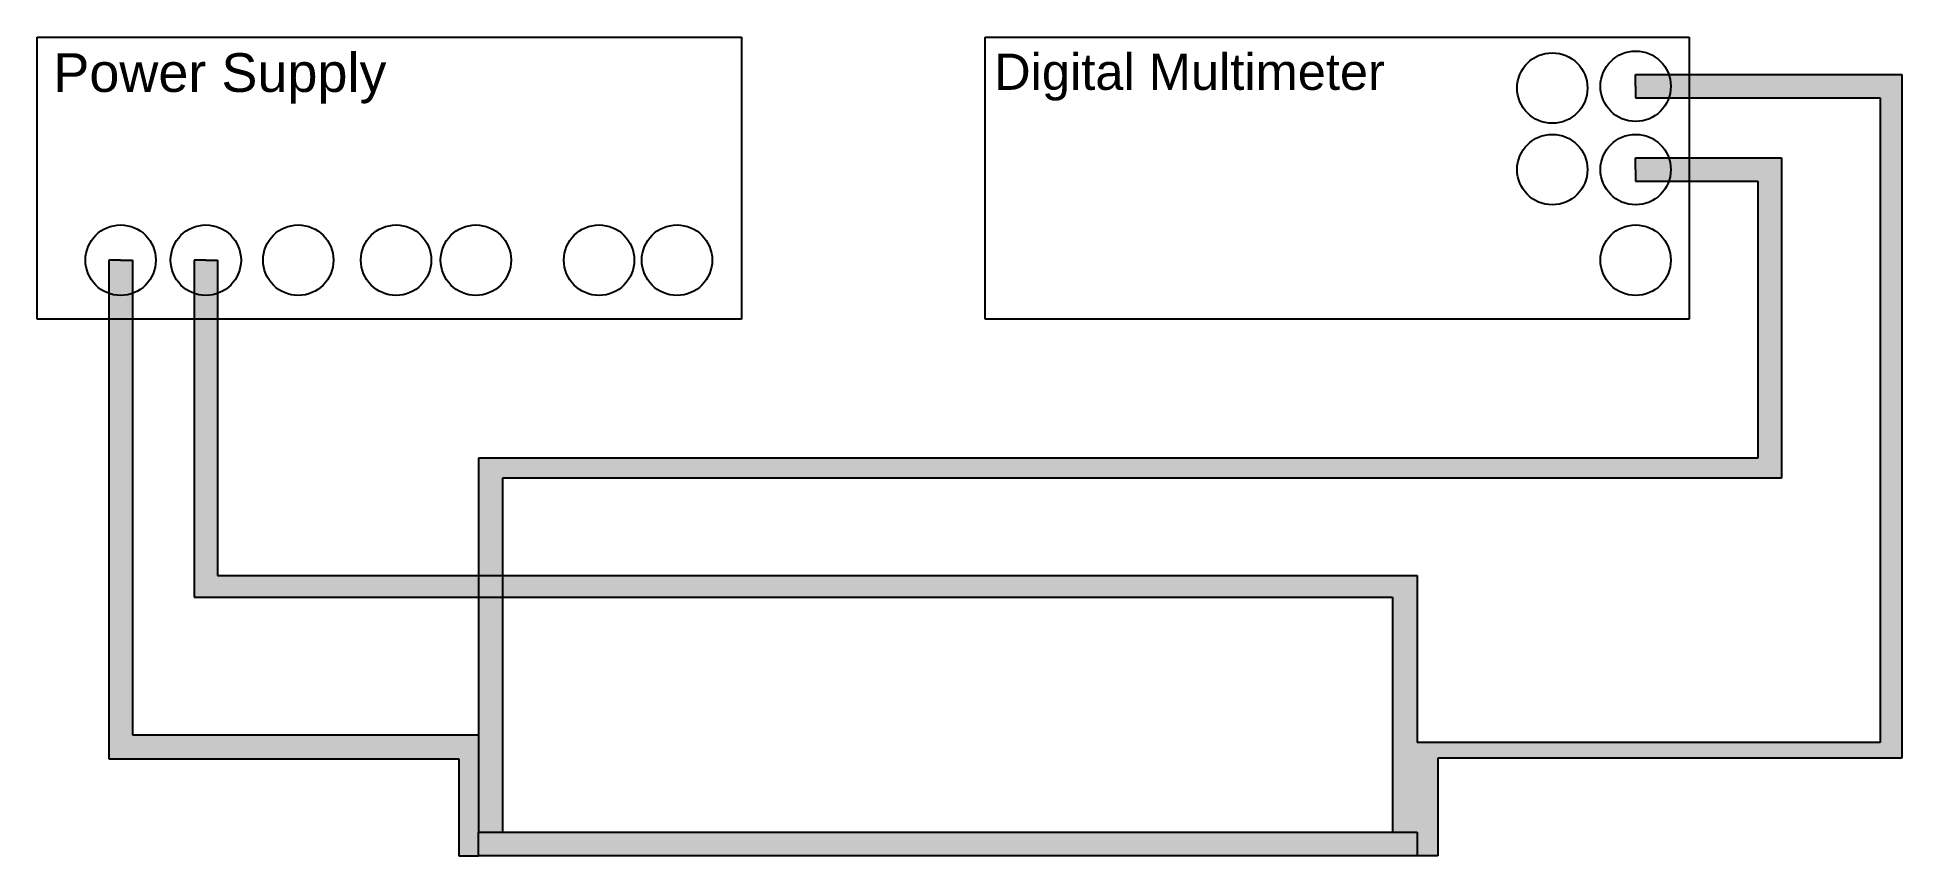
# Model space of a CAD drawing. Header units: inches. Extents: x 19.8 to 99.3, y 12.4 to 47.3.
import ezdxf

# ---------------------------------------------------------------- set-up
doc = ezdxf.new("R2010")
doc.units = ezdxf.units.IN
doc.header["$MEASUREMENT"] = 0
doc.styles.get("Standard").update_dxf_attribs({"font": 'arial.ttf'})

msp = doc.modelspace()

# ---------------------------------------------------------------- hatches: boundary and pattern name
at = {"true_color": 0xed1f24}
h = msp.add_hatch(color=240, dxfattribs=at)
h.dxf.hatch_style = 1
h.paths.add_polyline_path([(99.271, 45.695), (90.214, 45.695), (90.214, 44.695), (98.357, 44.695), (98.357, 17.252), (78.63, 17.252), (78.63, 13.429), (78.63, 12.429), (79.507, 12.429), (79.507, 16.575), (99.271, 16.575)])
h.paths.add_polyline_path([(90.214, 45.695), (89.349, 45.695, -0.085164), (89.434, 45.195, -0.085164), (89.349, 44.695), (90.214, 44.695)], flags=0)
h.paths.add_polyline_path([(89.349, 45.695), (87.934, 45.695), (87.934, 45.195), (87.934, 44.695), (89.349, 44.695, 0.085164), (89.434, 45.195, 0.085164)], flags=0)
h = msp.add_hatch(color=240, dxfattribs=at)
h.dxf.hatch_style = 1
h.paths.add_polyline_path([(89.349, 45.695), (87.934, 45.695), (87.934, 45.195), (87.934, 44.695), (89.349, 44.695, 0.085164), (89.434, 45.195, 0.085164)])
h.paths.add_polyline_path([(90.214, 45.695), (89.349, 45.695, -0.085164), (89.434, 45.195, -0.085164), (89.349, 44.695), (90.214, 44.695)])
at = {"true_color": 0x000000}
h = msp.add_hatch(color=18, dxfattribs=at)
h.dxf.hatch_style = 1
h.paths.add_polyline_path([(39.653, 28.508), (94.153, 28.508), (94.153, 42.146), (90.214, 42.146), (90.214, 41.146), (93.134, 41.146), (93.134, 29.362), (38.63, 29.362), (38.63, 17.578), (38.63, 13.429), (39.653, 13.429)])
h.paths.add_polyline_path([(90.214, 42.146), (89.349, 42.146, -0.085164), (89.434, 41.646, -0.085164), (89.349, 41.146), (90.214, 41.146)], flags=0)
h.paths.add_polyline_path([(89.434, 41.646, 0.085164), (89.349, 42.146), (87.934, 42.146), (87.934, 41.646), (87.934, 41.146), (89.349, 41.146, 0.085164)], flags=0)
h = msp.add_hatch(color=18, dxfattribs=at)
h.dxf.hatch_style = 1
h.paths.add_polyline_path([(90.214, 42.146), (89.349, 42.146, -0.085164), (89.434, 41.646, -0.085164), (89.349, 41.146), (90.214, 41.146)])
h.paths.add_polyline_path([(89.434, 41.646, 0.085164), (89.349, 42.146), (87.934, 42.146), (87.934, 41.646), (87.934, 41.146), (89.349, 41.146, 0.085164)])
h = msp.add_hatch(color=18, dxfattribs=at)
h.dxf.hatch_style = 1
h.paths.add_polyline_path([(23.882, 37.788), (23.382, 37.788), (22.882, 37.788), (22.882, 36.374, 0.171573), (23.882, 36.374)])
h.paths.add_polyline_path([(23.882, 36.374, -0.171573), (22.882, 36.374), (22.882, 35.279), (23.882, 35.279)])
at = {"true_color": 0xed1f24}
h = msp.add_hatch(color=240, dxfattribs=at)
h.dxf.hatch_style = 1
h.paths.add_polyline_path([(38.63, 24.367), (27.512, 24.367), (27.512, 35.279), (26.512, 35.279), (26.512, 23.433), (38.63, 23.433)])
h.paths.add_polyline_path([(78.63, 24.367), (39.653, 24.367), (39.653, 23.433), (77.578, 23.433), (77.578, 13.429), (78.63, 13.429), (78.63, 17.252)])
h.paths.add_polyline_path([(27.512, 37.788), (27.012, 37.788), (26.512, 37.788), (26.512, 36.374, 0.171573), (27.512, 36.374)])
h.paths.add_polyline_path([(27.512, 36.374, -0.171573), (26.512, 36.374), (26.512, 35.279), (27.512, 35.279)])
at = {"true_color": 0x000000}
h = msp.add_hatch(color=18, dxfattribs=at)
h.dxf.hatch_style = 1
h.paths.add_polyline_path([(38.63, 17.578), (23.882, 17.578), (23.882, 35.279), (22.882, 35.279), (22.882, 16.554), (37.792, 16.554), (37.792, 12.429), (38.63, 12.429), (38.63, 13.429)])
h = msp.add_hatch(color=7)
h.dxf.hatch_style = 1
h.paths.add_polyline_path([(78.63, 13.429), (38.63, 13.429), (38.63, 12.429), (78.63, 12.429)])

# ---------------------------------------------------------------- linework, layer by layer
for p, q in [((19.831, 47.279), (49.831, 47.279)), ((19.831, 35.279), (19.831, 47.279)), ((49.831, 47.279), (49.831, 35.279)), ((60.214, 47.279), (90.214, 47.279)), ((60.214, 35.279), (60.214, 47.279)), ((90.214, 47.279), (90.214, 35.279)), ((49.831, 35.279), (19.831, 35.279)), ((90.214, 35.279), (60.214, 35.279)), ((38.63, 13.429), (78.63, 13.429)), ((38.63, 12.429), (38.63, 13.429)), ((78.63, 13.429), (78.63, 12.429)), ((78.63, 12.429), (38.63, 12.429))]:
    msp.add_line(p, q)
at = {"color": 7}
for p, q in [((87.934, 45.195), (87.934, 45.695)), ((87.934, 45.695), (99.271, 45.695)), ((99.271, 45.695), (99.271, 16.575)), ((87.934, 45.195), (87.934, 44.695)), ((87.934, 44.695), (98.357, 44.695)), ((98.357, 44.695), (98.357, 17.252)), ((87.934, 41.646), (87.934, 42.146)), ((87.934, 42.146), (94.153, 42.146)), ((94.153, 42.146), (94.153, 28.508)), ((87.934, 41.646), (87.934, 41.146)), ((87.934, 41.146), (93.134, 41.146)), ((93.134, 41.146), (93.134, 29.362)), ((23.382, 37.788), (22.882, 37.788)), ((22.882, 37.788), (22.882, 16.554)), ((23.382, 37.788), (23.882, 37.788)), ((23.882, 37.788), (23.882, 17.578)), ((27.012, 37.788), (26.512, 37.788)), ((26.512, 37.788), (26.512, 23.433)), ((27.012, 37.788), (27.512, 37.788)), ((27.512, 37.788), (27.512, 24.367)), ((93.134, 29.362), (38.63, 29.362)), ((38.63, 29.362), (38.63, 17.578)), ((94.153, 28.508), (39.653, 28.508)), ((39.653, 28.508), (39.653, 13.429)), ((27.512, 24.367), (78.63, 24.367)), ((78.63, 24.367), (78.63, 17.252)), ((26.512, 23.433), (77.578, 23.433)), ((77.578, 23.433), (77.578, 13.429)), ((23.882, 17.578), (38.63, 17.578)), ((38.63, 17.578), (38.63, 13.429)), ((98.357, 17.252), (78.63, 17.252)), ((22.882, 16.554), (37.792, 16.554)), ((37.792, 16.554), (37.792, 12.429)), ((99.271, 16.575), (79.507, 16.575)), ((79.507, 16.575), (79.507, 12.429)), ((37.792, 12.429), (38.63, 12.429)), ((79.507, 12.429), (78.63, 12.429))]:
    msp.add_line(p, q, dxfattribs=at)
for centre in [(84.383, 45.118), (87.934, 45.195), (84.383, 41.646), (87.934, 41.646), (23.382, 37.788), (27.012, 37.788), (30.95, 37.788), (35.119, 37.788), (38.517, 37.788), (43.767, 37.788), (47.088, 37.788), (87.934, 37.788)]:
    msp.add_circle(centre, 1.5)

# ---------------------------------------------------------------- texts
for s, height, p in [('Power Supply', 1.64717, (20.514, 44.954)), ('Digital Multimeter', 1.54322, (60.6, 45.041))]:
    msp.add_text(s, height=height).set_placement(p)

doc.saveas('drawing.dxf')
